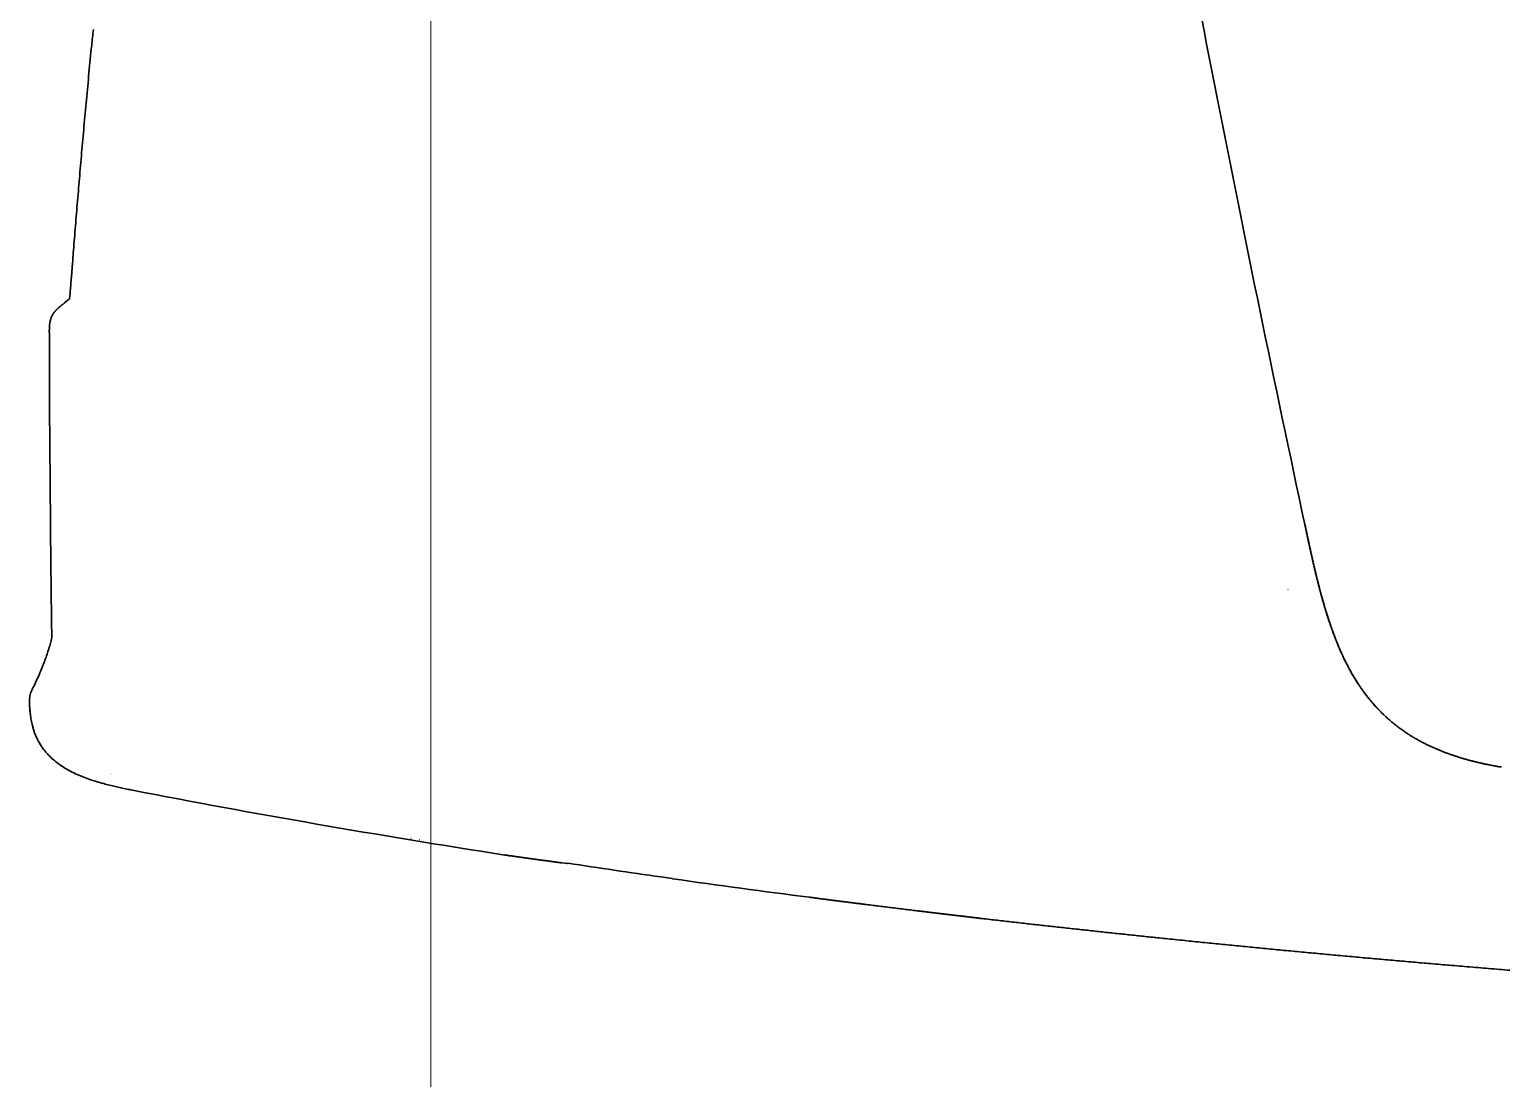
# Model space of a CAD drawing. Header units: millimetres. Extents: x 120 to 10915, y 515 to 8014.
# Drawn here: x 8265 to 8365.7, y 6861.7 to 6933.4 of the extents above; entities that cross this region are included whole.
import ezdxf

# ---------------------------------------------------------------- set-up
doc = ezdxf.new("R2010")
doc.units = ezdxf.units.MM
doc.layers.get('0').update_dxf_attribs({"lineweight": 13})
doc.layers.add('201_Dimensions', color=7, linetype='Continuous', lineweight=13)

# ---------------------------------------------------------------- blocks, each defined once
blk = doc.blocks.new('BLOCK14')
at = {"layer": '201_Dimensions', "color": 2, "lineweight": 18}
blk.add_line((8292.5, 3172.5), (8292.5, 2833.721191), dxfattribs=at)
blk = doc.blocks.new('2903066')
at = {"layer": '201_Dimensions', "color": 3, "lineweight": 35}
for p, q in [((8268.52, 3023.9), (8268.52, 3023.9)), ((8268.05, 3018.13), (8267.99, 3017.34)), ((8266.45, 3004.45), (8266.44, 3004.5)), ((8266.49, 2999.36), (8266.49, 2999.62)), ((8266.5, 2998.11), (8266.49, 2999.36)), ((8266.5, 2998.11), (8266.49, 2999.36)), ((8351.13, 2995.13), (8351.14, 2995.12)), ((8266.58, 2991.83), (8266.56, 2992.98)), ((8266.68, 2983.49), (8266.68, 2983.49)), ((8269.01, 2984.38), (8269.02, 2984.38)), ((8291.13, 2978.09), (8291.13, 2978.09)), ((8291.15, 2978.09), (8291.13, 2978.09)), ((8291.76, 2978), (8291.73, 2978)), ((8301.47, 2976.42), (8301.87, 2976.37)), ((8301.47, 2976.42), (8301.87, 2976.37)), ((8309.04, 2975.34), (8308.23, 2975.46)), ((8309.04, 2975.34), (8308.23, 2975.46)), ((8309.04, 2975.34), (8308.23, 2975.46)), ((8309.01, 2975.35), (8309.04, 2975.34)), ((8309.04, 2975.34), (8309.04, 2975.34)), ((8309.04, 2975.34), (8309.04, 2975.34))]:
    blk.add_line(p, q, dxfattribs=at)
for centre, radius, start, end in [((8314.3, 2956.35), 74.86, 128.4054, 128.8447), ((10022.01, 3015.35), 1755.6, 180.08641, 180.35409), ((10543.43, 3020.94), 2277.04, 180.41372, 180.53655), ((10180.57, 3017.9), 1914.17, 180.59239, 180.74574), ((10182.55, 3017.92), 1916.15, 180.59247, 180.74561), ((8270.68, 2987.46), 5.63, 184.7037, 187.8115), ((8267.29, 2985.78), 1.92, 205.5757, 207.5289), ((8270.66, 2982.52), 0.0185, 203.6248, 231.3396), ((8411.54, 3695.87), 727.78, 261.33385, 261.83902), ((8428.18, 3816.62), 849.68, 261.93954, 262.57609), ((8428.18, 3816.62), 849.68, 261.93954, 262.57609)]:
    blk.add_arc(centre, radius, start, end, dxfattribs=at)
for centre, major_axis, ratio, start_param, end_param in [((8682.38, 3161.83), (116.88, -785.03), 0.445925, 4.77824, 4.853816), ((8682.38, 3161.83), (116.88, -785.03), 0.445925, 4.77824, 4.853816), ((17939.89, 8980.79), (9897.47, 5866.44), 0.134334, 3.291934, 3.302935)]:
    blk.add_ellipse(centre, major_axis=major_axis, ratio=ratio, start_param=start_param, end_param=end_param, dxfattribs=at)
for points, degree, knots in [([(8269.42, 3033.44), (8269.38, 3033.08), (8269.28, 3032.09), (8269.12, 3030.49), (8268.95, 3028.64), (8268.78, 3026.82), (8268.62, 3025.02), (8268.47, 3023.25), (8268.32, 3021.51), (8268.18, 3019.8), (8268.09, 3018.68), (8268.05, 3018.13)], 3, [26.243937, 26.243937, 26.243937, 26.243937, 30.646689, 38.145988, 45.569544, 52.90524, 60.142222, 67.261635, 74.251088, 81.091469, 87.761149, 87.761149, 87.761149, 87.761149]), ([(8267.99, 3017.34), (8267.98, 3017.26), (8267.97, 3017.09), (8267.95, 3016.85), (8267.93, 3016.6), (8267.91, 3016.36), (8267.89, 3016.13), (8267.87, 3015.9), (8267.85, 3015.67), (8267.84, 3015.46), (8267.82, 3015.27), (8267.8, 3015.12), (8267.8, 3015.03), (8267.79, 3015.01)], 3, [0, 0, 0, 0, 0.996659, 1.985507, 2.964694, 3.932305, 4.87687, 5.802839, 6.693647, 7.544676, 8.335654, 9.057852, 9.345338, 9.345338, 9.345338, 9.345338]), ([(8267.35, 3014.65), (8267.24, 3014.57), (8267.13, 3014.48), (8267.03, 3014.39), (8266.89, 3014.26), (8266.77, 3014.12), (8266.74, 3014.09), (8266.66, 3013.98), (8266.59, 3013.86), (8266.56, 3013.77), (8266.51, 3013.65), (8266.47, 3013.51), (8266.46, 3013.47), (8266.44, 3013.33), (8266.42, 3013.2), (8266.42, 3013.11), (8266.41, 3012.97), (8266.41, 3012.84), (8266.41, 3012.79), (8266.41, 3012.75), (8266.41, 3012.7)], 5, [0, 0, 0, 0, 0, 0, 3.881554, 3.881554, 3.881554, 5.180134, 5.180134, 5.180134, 7.771958, 7.771958, 7.771958, 9.066414, 9.066414, 9.066414, 11.655314, 11.655314, 11.655314, 12.919803, 12.919803, 12.919803, 12.919803, 12.919803, 12.919803]), ([(8352.29, 2999.57), (8352.51, 2998.54), (8352.73, 2997.5), (8352.96, 2996.46), (8353.43, 2994.56), (8354.01, 2992.7), (8354.31, 2991.86), (8354.98, 2990.24), (8355.86, 2988.72), (8356.34, 2988.01), (8357.46, 2986.65), (8358.82, 2985.54), (8359.57, 2985.04), (8361.2, 2984.17), (8362.95, 2983.57), (8363.87, 2983.32), (8364.8, 2983.13), (8365.74, 2982.97)], 5, [0, 0, 0, 0, 0, 0, 21.226963, 21.226963, 21.226963, 39.055578, 39.055578, 39.055578, 56.197459, 56.197459, 56.197459, 74.065943, 74.065943, 74.065943, 93.063867, 93.063867, 93.063867, 93.063867, 93.063867, 93.063867]), ([(8352.29, 2999.57), (8352.53, 2998.44), (8352.77, 2997.3), (8353.03, 2996.16), (8353.48, 2994.36), (8354.06, 2992.6), (8354.29, 2991.94), (8354.88, 2990.47), (8355.63, 2989.08), (8356.11, 2988.32), (8356.66, 2987.62), (8357.27, 2986.97)], 5, [0, 0, 0, 0, 0, 0, 23.256559, 23.256559, 23.256559, 37.124158, 37.124158, 37.124158, 54.9058, 54.9058, 54.9058, 54.9058, 54.9058, 54.9058]), ([(8266.58, 2991.83), (8266.52, 2991.58), (8266.38, 2991.07), (8266.11, 2990.26), (8265.76, 2989.38), (8265.48, 2988.78), (8265.33, 2988.47)], 3, [11.903719, 11.903719, 11.903719, 11.903719, 14.973637, 18.335068, 22.105484, 26.290877, 26.290877, 26.290877, 26.290877]), ([(8265.07, 2986.99), (8265.07, 2987.03), (8265.06, 2987.09), (8265.06, 2987.19), (8265.05, 2987.28), (8265.05, 2987.37), (8265.05, 2987.46), (8265.05, 2987.56), (8265.06, 2987.66), (8265.07, 2987.75), (8265.08, 2987.83), (8265.09, 2987.9), (8265.11, 2987.96), (8265.13, 2988.04), (8265.17, 2988.13), (8265.21, 2988.24), (8265.27, 2988.35), (8265.31, 2988.43), (8265.33, 2988.47)], 3, [0, 0, 0, 0, 0.417594, 0.801048, 1.153132, 1.488342, 1.867525, 2.254859, 2.665296, 3.106242, 3.36298, 3.624612, 3.895267, 4.17147, 4.610462, 5.075722, 5.573338, 6.108091, 6.108091, 6.108091, 6.108091]), ([(8265.07, 2986.99), (8265.07, 2986.95), (8265.08, 2986.86), (8265.1, 2986.72), (8265.11, 2986.56), (8265.14, 2986.39), (8265.17, 2986.2), (8265.21, 2986), (8265.26, 2985.8), (8265.31, 2985.59), (8265.38, 2985.37), (8265.46, 2985.16), (8265.53, 2985.02), (8265.56, 2984.95)], 3, [0, 0, 0, 0, 0.513209, 1.082812, 1.715207, 2.414249, 3.180284, 3.991789, 4.838707, 5.711038, 6.606024, 7.522999, 8.461314, 8.461314, 8.461314, 8.461314]), ([(8265.56, 2984.95), (8265.58, 2984.9), (8265.62, 2984.82), (8265.69, 2984.69), (8265.77, 2984.56), (8265.85, 2984.43), (8265.93, 2984.31), (8266.02, 2984.18), (8266.12, 2984.06), (8266.22, 2983.94), (8266.33, 2983.82), (8266.44, 2983.71), (8266.55, 2983.6), (8266.63, 2983.52), (8266.68, 2983.49)], 3, [0, 0, 0, 0, 0.574477, 1.15793, 1.748688, 2.34808, 2.953354, 3.567129, 4.188977, 4.818397, 5.454226, 6.096662, 6.744851, 7.397768, 7.397768, 7.397768, 7.397768]), ([(8265.56, 2984.95), (8265.58, 2984.9), (8265.62, 2984.82), (8265.69, 2984.69), (8265.77, 2984.56), (8265.85, 2984.43), (8265.93, 2984.31), (8266.02, 2984.18), (8266.12, 2984.06), (8266.22, 2983.94), (8266.33, 2983.82), (8266.44, 2983.71), (8266.55, 2983.6), (8266.63, 2983.52), (8266.68, 2983.49)], 3, [0, 0, 0, 0, 0.575096, 1.15907, 1.749874, 2.349313, 2.954587, 3.568362, 4.19021, 4.81963, 5.455458, 6.097895, 6.746083, 7.399001, 7.399001, 7.399001, 7.399001]), ([(8266.68, 2983.49), (8266.78, 2983.39), (8267.01, 2983.21), (8267.38, 2982.96), (8267.77, 2982.73), (8268.2, 2982.51), (8268.65, 2982.32), (8269.12, 2982.14), (8269.62, 2981.98), (8270.09, 2981.85), (8270.53, 2981.74), (8270.8, 2981.68), (8270.93, 2981.65)], 3, [0, 0, 0, 0, 1.718968, 3.493997, 5.328512, 7.225557, 9.195776, 11.230426, 13.309409, 15.433063, 17.082459, 18.737855, 18.737855, 18.737855, 18.737855]), ([(8270.93, 2981.65), (8271, 2981.63), (8271.12, 2981.6), (8271.32, 2981.55), (8271.51, 2981.51), (8271.71, 2981.47), (8271.91, 2981.43), (8272.04, 2981.4), (8272.1, 2981.39)], 3, [0, 0, 0, 0, 0.79235, 1.585897, 2.384058, 3.185692, 3.991983, 4.803932, 4.803932, 4.803932, 4.803932]), ([(8297.57, 2976.96), (8297.57, 2976.96), (8297.57, 2976.96), (8297.58, 2976.96), (8297.59, 2976.96), (8297.61, 2976.95), (8297.62, 2976.95), (8297.66, 2976.95), (8297.71, 2976.94), (8297.75, 2976.93), (8297.82, 2976.92), (8297.89, 2976.91), (8297.92, 2976.91), (8298, 2976.9), (8298.07, 2976.89), (8298.12, 2976.88), (8298.22, 2976.87), (8298.32, 2976.85), (8298.38, 2976.84), (8298.64, 2976.81), (8298.9, 2976.77), (8299.1, 2976.74), (8299.5, 2976.69), (8299.89, 2976.63), (8300.08, 2976.61), (8300.29, 2976.58), (8300.49, 2976.55), (8300.5, 2976.55), (8300.53, 2976.55), (8300.55, 2976.54), (8300.56, 2976.54), (8300.59, 2976.54), (8300.61, 2976.54), (8300.62, 2976.53), (8300.65, 2976.53), (8300.67, 2976.53), (8300.68, 2976.53), (8300.74, 2976.52), (8300.8, 2976.51), (8300.85, 2976.5), (8301, 2976.48), (8301.16, 2976.46), (8301.26, 2976.45), (8301.36, 2976.44), (8301.47, 2976.42)], 5, [0, 0, 0, 0, 0, 0, 0.166174, 0.166174, 0.166174, 0.406688, 0.406688, 0.406688, 1.21983, 1.21983, 1.21983, 1.877311, 1.877311, 1.877311, 2.767669, 2.767669, 2.767669, 3.959752, 3.959752, 3.959752, 8.074559, 8.074559, 8.074559, 11.939989, 11.939989, 11.939989, 12.193114, 12.193114, 12.193114, 12.43725, 12.43725, 12.43725, 12.688297, 12.688297, 12.688297, 12.932434, 12.932434, 12.932434, 13.90898, 13.90898, 13.90898, 15.99402, 15.99402, 15.99402, 15.99402, 15.99402, 15.99402]), ([(8297.57, 2976.96), (8297.57, 2976.96), (8297.57, 2976.96), (8297.58, 2976.96), (8297.59, 2976.96), (8297.61, 2976.95), (8297.62, 2976.95), (8297.66, 2976.95), (8297.71, 2976.94), (8297.75, 2976.93), (8297.82, 2976.92), (8297.89, 2976.91), (8297.92, 2976.91), (8298, 2976.9), (8298.07, 2976.89), (8298.12, 2976.88), (8298.22, 2976.87), (8298.32, 2976.85), (8298.38, 2976.84), (8298.64, 2976.81), (8298.9, 2976.77), (8299.1, 2976.74), (8299.5, 2976.69), (8299.89, 2976.63), (8300.08, 2976.61), (8300.29, 2976.58), (8300.49, 2976.55), (8300.5, 2976.55), (8300.53, 2976.55), (8300.55, 2976.54), (8300.56, 2976.54), (8300.59, 2976.54), (8300.61, 2976.54), (8300.62, 2976.53), (8300.65, 2976.53), (8300.67, 2976.53), (8300.68, 2976.53), (8300.74, 2976.52), (8300.8, 2976.51), (8300.85, 2976.5), (8301, 2976.48), (8301.16, 2976.46), (8301.26, 2976.45), (8301.36, 2976.44), (8301.47, 2976.42)], 5, [0, 0, 0, 0, 0, 0, 0.166174, 0.166174, 0.166174, 0.406688, 0.406688, 0.406688, 1.21983, 1.21983, 1.21983, 1.877311, 1.877311, 1.877311, 2.767669, 2.767669, 2.767669, 3.959752, 3.959752, 3.959752, 8.074559, 8.074559, 8.074559, 11.939989, 11.939989, 11.939989, 12.193114, 12.193114, 12.193114, 12.43725, 12.43725, 12.43725, 12.688297, 12.688297, 12.688297, 12.932434, 12.932434, 12.932434, 13.90898, 13.90898, 13.90898, 15.99402, 15.99402, 15.99402, 15.99402, 15.99402, 15.99402]), ([(8444.25, 2964.59), (8443.35, 2964.62), (8442.44, 2964.66), (8441.53, 2964.7), (8439.22, 2964.8), (8436.92, 2964.9), (8435.51, 2964.96), (8434.12, 2965.02), (8432.73, 2965.08), (8432.69, 2965.08), (8432.54, 2965.09), (8432.4, 2965.1), (8432.3, 2965.1), (8432.15, 2965.11), (8432, 2965.11), (8431.96, 2965.12), (8430.56, 2965.18), (8429.16, 2965.24), (8427.78, 2965.31), (8425.62, 2965.41), (8423.44, 2965.51), (8422.61, 2965.55), (8420.58, 2965.65), (8418.56, 2965.75), (8417.33, 2965.81), (8416.06, 2965.87), (8414.79, 2965.94), (8414.75, 2965.94), (8414.58, 2965.95), (8414.41, 2965.96), (8414.27, 2965.96), (8414.09, 2965.97), (8413.9, 2965.98), (8413.84, 2965.99), (8413.47, 2966), (8413.09, 2966.02), (8412.78, 2966.04), (8410.77, 2966.15), (8408.76, 2966.25), (8407.06, 2966.34), (8402.85, 2966.58), (8398.65, 2966.82), (8396.15, 2966.97), (8393.47, 2967.14), (8390.78, 2967.31), (8390.63, 2967.32), (8390.2, 2967.35), (8389.77, 2967.37), (8389.48, 2967.39), (8389.05, 2967.42), (8388.62, 2967.45), (8388.48, 2967.46), (8387.42, 2967.53), (8386.37, 2967.6), (8385.47, 2967.66), (8384.39, 2967.73), (8383.31, 2967.8), (8383.51, 2967.79), (8382.68, 2967.85), (8381.84, 2967.9), (8381.17, 2967.95), (8374.63, 2968.41), (8368.09, 2968.91), (8362.23, 2969.39), (8352.28, 2970.27), (8342.34, 2971.27), (8338.26, 2971.7), (8334.14, 2972.16), (8330.03, 2972.63), (8329.99, 2972.64), (8329.87, 2972.65), (8329.75, 2972.67), (8329.66, 2972.68), (8329.52, 2972.69), (8329.39, 2972.71), (8329.34, 2972.72), (8329.26, 2972.73), (8329.17, 2972.74), (8329.13, 2972.74), (8328.92, 2972.77), (8328.7, 2972.79), (8328.53, 2972.81), (8327.51, 2972.93), (8326.49, 2973.06), (8325.6, 2973.16), (8323.88, 2973.37), (8322.17, 2973.59), (8321.31, 2973.69), (8320.23, 2973.83), (8319.15, 2973.97), (8318.9, 2974), (8318.65, 2974.04), (8318.4, 2974.07)], 5, [0, 0, 0, 0, 0, 0, 25.287672, 25.287672, 25.287672, 63.475313, 63.475313, 63.475313, 64.548355, 64.548355, 64.548355, 67.710618, 67.710618, 67.710618, 68.943733, 68.943733, 68.943733, 107.379915, 107.379915, 107.379915, 129.28785, 129.28785, 129.28785, 163.833949, 163.833949, 163.833949, 165.199355, 165.199355, 165.199355, 168.675515, 168.675515, 168.675515, 170.435051, 170.435051, 170.435051, 179.232576, 179.232576, 179.232576, 227.544343, 227.544343, 227.544343, 299.722105, 299.722105, 299.722105, 303.807169, 303.807169, 303.807169, 311.977302, 311.977302, 311.977302, 316.062368, 316.062368, 316.062368, 341.79209, 341.79209, 341.79209, 346.626455, 346.626455, 346.626455, 365.565531, 365.565531, 365.565531, 532.040682, 532.040682, 532.040682, 648.083763, 648.083763, 648.083763, 649.056893, 649.056893, 649.056893, 651.467328, 651.467328, 651.467328, 652.683958, 652.683958, 652.683958, 653.917559, 653.917559, 653.917559, 658.783437, 658.783437, 658.783437, 682.724019, 682.724019, 682.724019, 706.113957, 706.113957, 706.113957, 713.279563, 713.279563, 713.279563, 713.279563, 713.279563, 713.279563]), ([(8444.25, 2964.59), (8443.35, 2964.62), (8442.44, 2964.66), (8441.53, 2964.7), (8439.22, 2964.8), (8436.92, 2964.9), (8435.51, 2964.96), (8434.12, 2965.02), (8432.73, 2965.08), (8432.69, 2965.08), (8432.54, 2965.09), (8432.4, 2965.1), (8432.3, 2965.1), (8432.15, 2965.11), (8432, 2965.11), (8431.96, 2965.12), (8430.56, 2965.18), (8429.16, 2965.24), (8427.78, 2965.31), (8425.62, 2965.41), (8423.44, 2965.51), (8422.61, 2965.55), (8420.58, 2965.65), (8418.56, 2965.75), (8417.33, 2965.81), (8416.06, 2965.87), (8414.79, 2965.94), (8414.75, 2965.94), (8414.58, 2965.95), (8414.41, 2965.96), (8414.27, 2965.96), (8414.09, 2965.97), (8413.9, 2965.98), (8413.84, 2965.99), (8413.47, 2966), (8413.09, 2966.02), (8412.78, 2966.04), (8410.77, 2966.15), (8408.76, 2966.25), (8407.06, 2966.34), (8402.85, 2966.58), (8398.65, 2966.82), (8396.15, 2966.97), (8393.47, 2967.14), (8390.78, 2967.31), (8390.63, 2967.32), (8390.2, 2967.35), (8389.77, 2967.37), (8389.48, 2967.39), (8389.05, 2967.42), (8388.62, 2967.45), (8388.48, 2967.46), (8387.42, 2967.53), (8386.37, 2967.6), (8385.47, 2967.66), (8384.4, 2967.73), (8383.32, 2967.8), (8383.5, 2967.79), (8382.67, 2967.85), (8381.84, 2967.9), (8381.17, 2967.95), (8374.63, 2968.41), (8368.09, 2968.91), (8362.23, 2969.39), (8352.28, 2970.27), (8342.34, 2971.27), (8338.26, 2971.7), (8334.14, 2972.16), (8330.03, 2972.63), (8329.99, 2972.64), (8329.87, 2972.65), (8329.75, 2972.67), (8329.66, 2972.68), (8329.52, 2972.69), (8329.39, 2972.71), (8329.34, 2972.72), (8329.26, 2972.73), (8329.17, 2972.74), (8329.13, 2972.74), (8328.92, 2972.77), (8328.7, 2972.79), (8328.53, 2972.81), (8327.51, 2972.93), (8326.49, 2973.06), (8325.6, 2973.16), (8323.88, 2973.37), (8322.17, 2973.59), (8321.31, 2973.69), (8320.23, 2973.83), (8319.15, 2973.97), (8318.9, 2974), (8318.65, 2974.04), (8318.4, 2974.07)], 5, [0, 0, 0, 0, 0, 0, 25.287672, 25.287672, 25.287672, 63.475313, 63.475313, 63.475313, 64.548355, 64.548355, 64.548355, 67.710618, 67.710618, 67.710618, 68.943733, 68.943733, 68.943733, 107.379915, 107.379915, 107.379915, 129.287853, 129.287853, 129.287853, 163.833952, 163.833952, 163.833952, 165.199355, 165.199355, 165.199355, 168.675515, 168.675515, 168.675515, 170.435051, 170.435051, 170.435051, 179.232576, 179.232576, 179.232576, 227.544343, 227.544343, 227.544343, 299.722105, 299.722105, 299.722105, 303.807169, 303.807169, 303.807169, 311.977302, 311.977302, 311.977302, 316.062368, 316.062368, 316.062368, 341.79209, 341.79209, 341.79209, 346.401691, 346.401691, 346.401691, 365.340767, 365.340767, 365.340767, 531.815917, 531.815917, 531.815917, 647.858998, 647.858998, 647.858998, 648.832018, 648.832018, 648.832018, 651.242453, 651.242453, 651.242453, 652.459084, 652.459084, 652.459084, 653.692684, 653.692684, 653.692684, 658.558563, 658.558563, 658.558563, 682.499144, 682.499144, 682.499144, 705.889082, 705.889082, 705.889082, 713.054688, 713.054688, 713.054688, 713.054688, 713.054688, 713.054688])]:
    blk.add_open_spline(points, degree=degree, knots=knots, dxfattribs=at)
blk.add_open_spline([(8301.88, 2976.4), (8301.88, 2976.39), (8301.88, 2976.38), (8301.88, 2976.37), (8301.87, 2976.37), (8301.87, 2976.37)], degree=5, dxfattribs=at)
blk.add_open_spline([(8301.88, 2976.4), (8301.88, 2976.39), (8301.88, 2976.38), (8301.88, 2976.37), (8301.87, 2976.37), (8301.87, 2976.37)], degree=5, dxfattribs=at)
at = {"layer": '201_Dimensions', "lineweight": 0}
blk.add_blockref('BLOCK14', (0, 0), dxfattribs=at)

msp = doc.modelspace()

# ---------------------------------------------------------------- block references
at = {"color": 7, "lineweight": 35}
msp.add_blockref('2903066', (0, 3900), dxfattribs=at)

doc.saveas('drawing.dxf')
